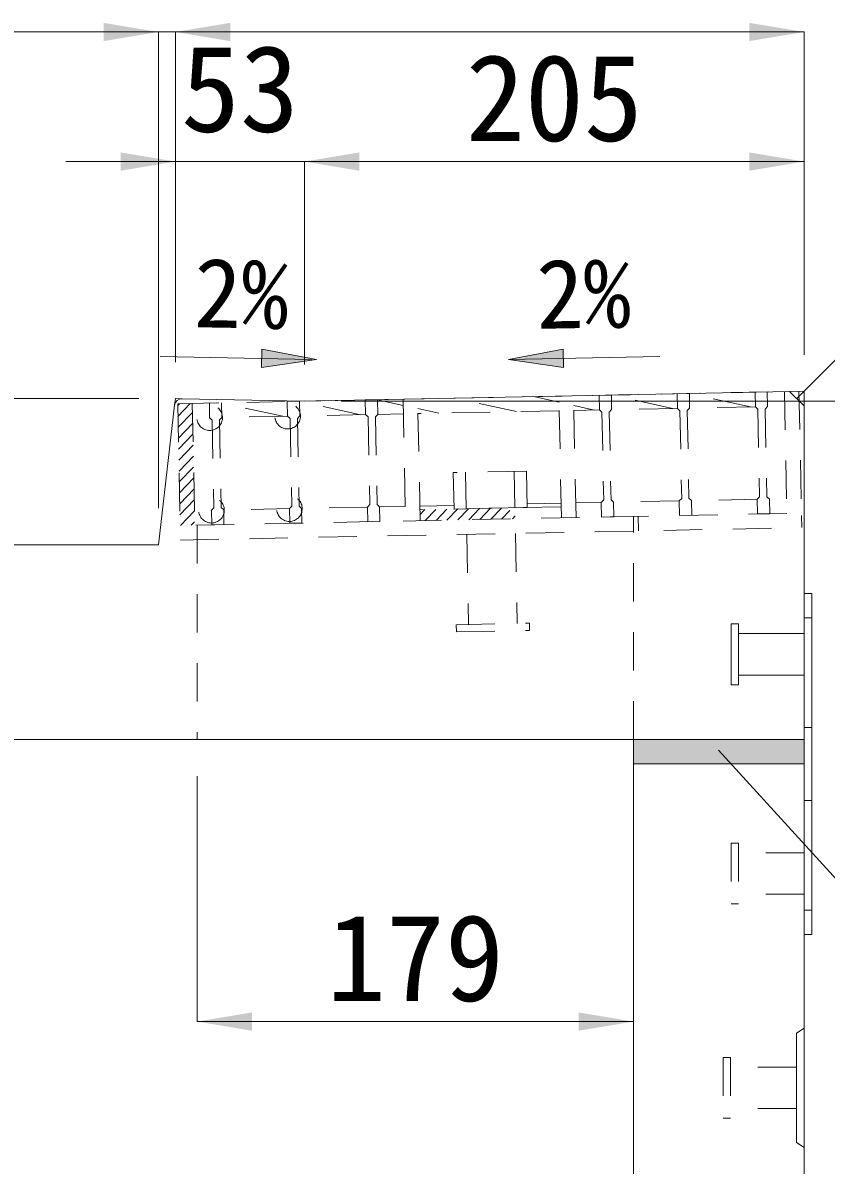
# Model space of a CAD drawing. Units: millimetres at full size; some dimension numbers follow another scale. Extents: x -3301 to 90699, y 107523 to 139162.
# Drawn here: x 1523.9 to 1853.5, y 114670.3 to 115139.4 of the extents above; entities that cross this region are included whole.
import ezdxf
from ezdxf.enums import TextEntityAlignment as Align

# ---------------------------------------------------------------- set-up
doc = ezdxf.new("R2010")
doc.units = ezdxf.units.MM
doc.header["$LTSCALE"] = 21
doc.header["$PDMODE"] = 32
doc.header["$PDSIZE"] = 10.5
doc.linetypes.add('DASHED_SPACED', pattern=[12, 6, -6])
doc.linetypes.add('USER1', pattern=[1.35, 0.75, -0.6])
for name, color, linetype, lineweight in [('0_2', 7, 'USER1', 9), ('寸法線', 7, 'Continuous', 9), ('引出線', 4, 'Continuous', 9), ('本体', 2, 'Continuous', 9), ('補助線', 8, 'Continuous', 13), ('ｲﾝｻｰﾄ', 3, 'USER1', 5), ('ｸﾞﾚｰﾁﾝｸﾞ', 7, 'USER1', 9)]:
    doc.layers.add(name, color=color, linetype=linetype, lineweight=lineweight)
doc.layers.add('ﾊｯﾁﾝｸﾞ', color=8, linetype='Continuous')
doc.styles.add('ＭＳ ゴシック', font='')
doc.styles.get('ＭＳ ゴシック').set_extended_font_data('MS Gothic')

# ---------------------------------------------------------------- blocks, each defined once
blk = doc.blocks.new('filled_arrow')
at = {"color": 0, "linetype": 'Continuous', "lineweight": -2}
blk.add_solid([(7.5, 1.25), (0, 0), (7.5, -1.25)], dxfattribs=at)

msp = doc.modelspace()

# ---------------------------------------------------------------- hatches: boundary and pattern name
at = {"layer": '引出線'}
for points in [[(1621.98, 115005.4), (1621.83, 114997.9), (1644.4, 115001.2)], [(1745.65, 115005.4), (1745.8, 114997.9), (1723.22, 115001.2)]]:
    msp.add_hatch(color=7, dxfattribs=at).paths.add_polyline_path(points)
at = {"layer": 'ｸﾞﾚｰﾁﾝｸﾞ'}
h = msp.add_hatch(dxfattribs=at)
h.set_pattern_fill('USER', color=256, style=0, pattern_type=2)
h.set_pattern_definition([(46.14576, (1107.36, 114606.34), (-2.28951, 2.19972), [75, -60])])
h.paths.add_polyline_path([(1587.44, 114983), (1593.44, 114983.12), (1594.44, 114933.13), (1588.44, 114933.01)])
h = msp.add_hatch(dxfattribs=at)
h.set_pattern_fill('USER', color=256, style=0, pattern_type=2)
h.set_pattern_definition([(46.14576, (1180.85, 114607.81), (-2.28951, 2.19972), [75, -60])])
h.paths.add_polyline_path([(1686.92, 114934.98), (1686.83, 114939.48), (1725.32, 114940.25), (1740.32, 114940.55), (1744.82, 114940.64), (1744.91, 114936.14), (1725.41, 114935.75)])
at = {"layer": 'ﾊｯﾁﾝｸﾞ'}
msp.add_hatch(color=256, dxfattribs=at).paths.add_polyline_path([(1774.51, 114845.1), (1774.51, 114835.1), (1844.51, 114835.1), (1844.51, 114845.1)])

# ---------------------------------------------------------------- linework, layer by layer
at = {"layer": '0_2'}
for p, q in [((1847.71, 114895.1), (1844.51, 114895.1)), ((1847.71, 114850.1), (1844.51, 114850.1)), ((1847.71, 114820.1), (1844.51, 114820.1)), ((1847.71, 114775.1), (1844.51, 114775.1))]:
    msp.add_line(p, q, dxfattribs=at)
at = {"layer": '0_2', "linetype": 'DASHED_SPACED'}
for p, q in [((1817.51, 114892.6), (1814.51, 114892.6)), ((1814.51, 114892.6), (1814.51, 114867.6)), ((1817.51, 114892.6), (1817.51, 114867.6)), ((1844.51, 114888.6), (1817.51, 114888.6)), ((1844.51, 114888.6), (1844.51, 114871.6)), ((1844.51, 114871.6), (1817.51, 114871.6)), ((1817.51, 114867.6), (1814.51, 114867.6))]:
    msp.add_line(p, q, dxfattribs=at)
at = {"layer": '0_2', "linetype": 'Continuous', "lineweight": 13}
for p, q in [((1774.51, 114835.1), (1774.51, 114845.1)), ((1844.51, 114835.1), (1844.51, 114845.1))]:
    msp.add_line(p, q, dxfattribs=at)
at = {"layer": '0_2', "linetype": 'Continuous'}
msp.add_lwpolyline([(1844.51, 114765.1), (1844.51, 114905.1), (1847.71, 114905.1), (1847.71, 114765.1)], close=True, dxfattribs=at)
at = {"layer": '寸法線'}
for p, q in [((1579.51, 115135.65), (1304.51, 115135.65)), ((1631.51, 115135.65), (1534.51, 115135.65)), ((1579.51, 114940.1), (1579.51, 115135.65)), ((1579.51, 114940.1), (1579.51, 115135.65)), ((1586.51, 115135.65), (1844.51, 115135.65)), ((1586.51, 115000.1), (1586.51, 115135.65)), ((1586.51, 115000.1), (1586.51, 115135.65)), ((1844.51, 115003.1), (1844.51, 115135.65)), ((1541.51, 115082.43), (1684.51, 115082.43)), ((1586.51, 115000.1), (1586.51, 115082.43)), ((1639.51, 114999.04), (1639.51, 115082.43)), ((1639.51, 115082.43), (1844.51, 115082.43)), ((1639.51, 114999.04), (1639.51, 115082.43)), ((1844.51, 115003.1), (1844.51, 115082.43)), ((1571.51, 114985.1), (1090.28, 114985.1)), ((1654.51, 114984.04), (1940.07, 114984.04)), ((1571.51, 114925.1), (1090.28, 114925.1)), ((1595.44, 114830.1), (1595.44, 114729.29)), ((1774.51, 114820.1), (1774.51, 114729.29)), ((1595.44, 114729.29), (1774.51, 114729.29))]:
    msp.add_line(p, q, dxfattribs=at)
at = {"layer": '引出線', "color": 7}
for p, q in [((1580.29, 115002.45), (1642.39, 115001.2)), ((1785.33, 115002.45), (1723.22, 115001.2))]:
    msp.add_line(p, q, dxfattribs=at)
at = {"layer": '引出線'}
for points in [[(1841.51, 114985.08), (1927.76, 115071.33), (1986.92, 115071.33)], [(1809.43, 114840.78), (1899.4, 114742.1), (2102.66, 114742.1)]]:
    msp.add_lwpolyline(points, dxfattribs=at)
at = {"layer": '引出線', "color": 7, "lineweight": 13}
for points in [[(1621.98, 115005.4), (1621.83, 114997.9), (1644.4, 115001.2)], [(1745.65, 115005.4), (1745.8, 114997.9), (1723.22, 115001.2)]]:
    msp.add_lwpolyline(points, close=True, dxfattribs=at)
at = {"layer": '本体', "lineweight": 20}
for p, q in [((1639.51, 114984.04), (1838.51, 114987.98)), ((1586.2, 114982.44), (1579.51, 114925.1)), ((1589.16, 114985.05), (1639.51, 114984.04)), ((1310.51, 114925.1), (1579.51, 114925.1)), ((1844.51, 114845.1), (1304.51, 114845.1)), ((1844.51, 114835.1), (1774.51, 114835.1)), ((1774.51, 114529.13), (1774.51, 114835.1)), ((1844.51, 114835.1), (1844.51, 114085.1))]:
    msp.add_line(p, q, dxfattribs=at)
at = {"layer": '本体', "lineweight": 13}
for p in [(1838.51, 114987.98), (1844.51, 114845.1)]:
    msp.add_line(p, (1844.51, 114982.1), dxfattribs=at)
at = {"layer": '本体', "linetype": 'USER1'}
for p, q in [((1774.51, 114845.1), (1774.51, 114936.73)), ((1595.44, 114933.15), (1595.44, 114845.1))]:
    msp.add_line(p, q, dxfattribs=at)
at = {"layer": '本体'}
for p, q in [((1844.51, 114726.59), (1841.31, 114724.6)), ((1841.31, 114724.6), (1841.31, 114679.59)), ((1844.51, 114677.59), (1841.31, 114679.59))]:
    msp.add_line(p, q, dxfattribs=at)
at = {"layer": '本体', "lineweight": 20}
msp.add_arc((1589.17, 114982.05), 3, 88.8542, 173.3456, dxfattribs=at)
at = {"layer": '補助線'}
for p, q in [((1838.51, 114987.98), (1844.51, 114988.1)), ((1844.51, 114982.1), (1844.51, 114988.1)), ((1586.19, 114982.39), (1586.51, 114985.1)), ((1586.51, 114985.1), (1589.23, 114985.04))]:
    msp.add_line(p, q, dxfattribs=at)
at = {"layer": 'ｲﾝｻｰﾄ'}
for p, q in [((1817.51, 114892.6), (1814.51, 114892.6)), ((1814.51, 114892.6), (1814.51, 114867.6)), ((1817.51, 114892.6), (1817.51, 114867.6)), ((1844.51, 114888.6), (1817.51, 114888.6)), ((1844.51, 114888.6), (1844.51, 114871.6)), ((1844.51, 114871.6), (1817.51, 114871.6)), ((1817.51, 114867.6), (1814.51, 114867.6)), ((1814.51, 114802.6), (1814.51, 114777.6)), ((1817.51, 114802.6), (1814.51, 114802.6)), ((1817.51, 114802.6), (1817.51, 114777.6)), ((1844.51, 114798.6), (1817.51, 114798.6)), ((1844.51, 114798.6), (1844.51, 114781.6)), ((1844.51, 114781.6), (1817.51, 114781.6)), ((1817.51, 114777.6), (1814.51, 114777.6)), ((1811.31, 114714.59), (1811.31, 114689.6)), ((1814.31, 114714.59), (1811.31, 114714.59)), ((1814.31, 114714.59), (1814.31, 114689.6)), ((1841.31, 114710.6), (1814.31, 114710.6)), ((1841.31, 114710.6), (1841.31, 114693.59)), ((1841.31, 114693.59), (1814.31, 114693.59)), ((1814.31, 114689.6), (1811.31, 114689.6))]:
    msp.add_line(p, q, dxfattribs=at)
at = {"layer": 'ｸﾞﾚｰﾁﾝｸﾞ'}
for p, q in [((1587.44, 114983), (1842.39, 114988.1)), ((1644.43, 114984.14), (1829.39, 114987.84)), ((1792.4, 114987.1), (1792.52, 114981.1)), ((1792.4, 114987.1), (1792.52, 114981.1)), ((1792.4, 114987.1), (1792.52, 114981.1)), ((1797.4, 114987.2), (1797.52, 114981.2)), ((1797.4, 114987.2), (1797.52, 114981.2)), ((1797.4, 114987.2), (1797.52, 114981.2)), ((1822.51, 114981.7), (1797.4, 114987.2)), ((1829.39, 114987.84), (1824.39, 114987.74)), ((1829.39, 114987.84), (1824.39, 114987.74)), ((1829.39, 114987.84), (1824.39, 114987.74)), ((1824.39, 114987.74), (1824.51, 114981.74)), ((1824.39, 114987.74), (1824.51, 114981.74)), ((1824.39, 114987.74), (1824.51, 114981.74)), ((1829.39, 114987.84), (1829.51, 114981.84)), ((1829.39, 114987.84), (1829.51, 114981.84)), ((1829.39, 114987.84), (1829.51, 114981.84)), ((1836.39, 114987.98), (1837.39, 114937.99)), ((1842.39, 114988.1), (1843.51, 114932.11)), ((1587.44, 114983), (1588.56, 114927.01)), ((1593.44, 114983.12), (1594.56, 114927.13)), ((1604.32, 114983.34), (1599.32, 114983.24)), ((1604.32, 114983.34), (1599.32, 114983.24)), ((1604.32, 114983.34), (1599.32, 114983.24)), ((1600.44, 114983.26), (1600.56, 114977.26)), ((1605.44, 114983.36), (1605.56, 114977.36)), ((1605.44, 114983.36), (1605.56, 114977.36)), ((1605.44, 114983.36), (1605.56, 114977.36)), ((1630.55, 114977.86), (1605.44, 114983.36)), ((1637.43, 114984), (1632.43, 114983.9)), ((1637.43, 114984), (1632.43, 114983.9)), ((1637.43, 114984), (1632.43, 114983.9)), ((1632.55, 114977.9), (1632.43, 114983.9)), ((1632.43, 114983.9), (1632.55, 114977.9)), ((1632.43, 114983.9), (1632.55, 114977.9)), ((1632.43, 114983.9), (1632.55, 114977.9)), ((1632.43, 114983.9), (1632.55, 114977.9)), ((1632.43, 114983.9), (1632.55, 114977.9)), ((1632.43, 114983.9), (1632.55, 114977.9)), ((1662.54, 114978.5), (1637.43, 114984)), ((1637.43, 114984), (1637.55, 114978)), ((1637.43, 114984), (1637.55, 114978)), ((1637.43, 114984), (1637.55, 114978)), ((1669.42, 114984.64), (1664.42, 114984.54)), ((1669.42, 114984.64), (1664.42, 114984.54)), ((1669.42, 114984.64), (1664.42, 114984.54)), ((1664.42, 114984.54), (1664.54, 114978.54)), ((1664.42, 114984.54), (1664.54, 114978.54)), ((1664.42, 114984.54), (1664.54, 114978.54)), ((1679.97, 114982.33), (1669.42, 114984.64)), ((1669.42, 114984.64), (1669.54, 114978.64)), ((1669.42, 114984.64), (1669.54, 114978.64)), ((1669.42, 114984.64), (1669.54, 114978.64)), ((1679.92, 114984.85), (1680.92, 114934.86)), ((1686.92, 114934.98), (1685.92, 114984.97)), ((1726.53, 114979.78), (1701.42, 114985.28)), ((1743.96, 114983.61), (1733.41, 114985.92)), ((1744.91, 114936.14), (1743.91, 114986.13)), ((1750.91, 114936.26), (1749.91, 114986.25)), ((1758.53, 114980.42), (1749.99, 114982.29)), ((1760.4, 114986.46), (1760.52, 114980.46)), ((1760.4, 114986.46), (1760.52, 114980.46)), ((1760.4, 114986.46), (1760.52, 114980.46)), ((1765.4, 114986.56), (1765.52, 114980.56)), ((1765.4, 114986.56), (1765.52, 114980.56)), ((1765.4, 114986.56), (1765.52, 114980.56)), ((1790.52, 114981.06), (1765.4, 114986.56)), ((1632.55, 114977.9), (1605.56, 114977.36)), ((1632.55, 114977.9), (1633.57, 114976.92)), ((1632.55, 114977.9), (1633.57, 114976.92)), ((1632.55, 114977.9), (1633.57, 114976.92)), ((1637.55, 114978), (1636.57, 114976.98)), ((1637.55, 114978), (1636.57, 114976.98)), ((1637.55, 114978), (1636.57, 114976.98)), ((1664.54, 114978.54), (1637.55, 114978)), ((1664.54, 114978.54), (1665.56, 114977.56)), ((1664.54, 114978.54), (1665.56, 114977.56)), ((1664.54, 114978.54), (1665.56, 114977.56)), ((1665.56, 114977.56), (1666.28, 114941.57)), ((1665.56, 114977.56), (1666.28, 114941.57)), ((1665.56, 114977.56), (1666.28, 114941.57)), ((1669.54, 114978.64), (1668.56, 114977.62)), ((1669.54, 114978.64), (1668.56, 114977.62)), ((1669.54, 114978.64), (1668.56, 114977.62)), ((1668.56, 114977.62), (1669.28, 114941.63)), ((1668.56, 114977.62), (1669.28, 114941.63)), ((1668.56, 114977.62), (1669.28, 114941.63)), ((1680.04, 114978.85), (1669.54, 114978.64)), ((1694.54, 114979.14), (1686, 114981.01)), ((1744.03, 114980.13), (1686.04, 114978.97)), ((1760.52, 114980.46), (1750.03, 114980.25)), ((1760.52, 114980.46), (1761.54, 114979.48)), ((1760.52, 114980.46), (1761.54, 114979.48)), ((1760.52, 114980.46), (1761.54, 114979.48)), ((1761.54, 114979.48), (1762.26, 114943.49)), ((1761.54, 114979.48), (1762.26, 114943.49)), ((1761.54, 114979.48), (1762.26, 114943.49)), ((1765.52, 114980.56), (1764.54, 114979.54)), ((1765.52, 114980.56), (1764.54, 114979.54)), ((1765.52, 114980.56), (1764.54, 114979.54)), ((1764.54, 114979.54), (1765.26, 114943.55)), ((1764.54, 114979.54), (1765.26, 114943.55)), ((1764.54, 114979.54), (1765.26, 114943.55)), ((1792.52, 114981.1), (1765.52, 114980.56)), ((1792.52, 114981.1), (1793.54, 114980.12)), ((1792.52, 114981.1), (1793.54, 114980.12)), ((1792.52, 114981.1), (1793.54, 114980.12)), ((1793.54, 114980.12), (1794.26, 114944.13)), ((1793.54, 114980.12), (1794.26, 114944.13)), ((1793.54, 114980.12), (1794.26, 114944.13)), ((1797.52, 114981.2), (1796.54, 114980.18)), ((1797.52, 114981.2), (1796.54, 114980.18)), ((1797.52, 114981.2), (1796.54, 114980.18)), ((1796.54, 114980.18), (1797.26, 114944.19)), ((1796.54, 114980.18), (1797.26, 114944.19)), ((1796.54, 114980.18), (1797.26, 114944.19)), ((1824.51, 114981.74), (1797.52, 114981.2)), ((1824.51, 114981.74), (1825.53, 114980.76)), ((1824.51, 114981.74), (1825.53, 114980.76)), ((1824.51, 114981.74), (1825.53, 114980.76)), ((1825.53, 114980.76), (1826.25, 114944.77)), ((1825.53, 114980.76), (1826.25, 114944.77)), ((1825.53, 114980.76), (1826.25, 114944.77)), ((1829.51, 114981.84), (1828.53, 114980.82)), ((1829.51, 114981.84), (1828.53, 114980.82)), ((1829.51, 114981.84), (1828.53, 114980.82)), ((1828.53, 114980.82), (1829.25, 114944.83)), ((1828.53, 114980.82), (1829.25, 114944.83)), ((1828.53, 114980.82), (1829.25, 114944.83)), ((1600.56, 114977.26), (1601.58, 114976.28)), ((1600.56, 114977.26), (1601.58, 114976.28)), ((1600.56, 114977.26), (1601.58, 114976.28)), ((1601.58, 114976.28), (1602.3, 114940.29)), ((1601.58, 114976.28), (1602.3, 114940.29)), ((1601.58, 114976.28), (1602.3, 114940.29)), ((1605.56, 114977.36), (1604.58, 114976.34)), ((1605.56, 114977.36), (1604.58, 114976.34)), ((1605.56, 114977.36), (1604.58, 114976.34)), ((1604.58, 114976.34), (1605.3, 114940.35)), ((1604.58, 114976.34), (1605.3, 114940.35)), ((1604.58, 114976.34), (1605.3, 114940.35)), ((1633.57, 114976.92), (1634.29, 114940.93)), ((1633.57, 114976.92), (1634.29, 114940.93)), ((1633.57, 114976.92), (1634.29, 114940.93)), ((1636.57, 114976.98), (1637.29, 114940.99)), ((1636.57, 114976.98), (1637.29, 114940.99)), ((1636.57, 114976.98), (1637.29, 114940.99)), ((1730.52, 114955.35), (1700.53, 114954.75)), ((1700.53, 114954.75), (1700.83, 114939.76)), ((1705.53, 114954.85), (1705.83, 114939.86)), ((1725.52, 114955.25), (1725.82, 114940.26)), ((1730.52, 114955.35), (1730.82, 114940.36)), ((1825.27, 114943.75), (1826.25, 114944.77)), ((1825.27, 114943.75), (1826.25, 114944.77)), ((1825.27, 114943.75), (1826.25, 114944.77)), ((1830.27, 114943.85), (1829.25, 114944.83)), ((1830.27, 114943.85), (1829.25, 114944.83)), ((1830.27, 114943.85), (1829.25, 114944.83)), ((1601.32, 114939.27), (1602.3, 114940.29)), ((1601.32, 114939.27), (1602.3, 114940.29)), ((1601.32, 114939.27), (1602.3, 114940.29)), ((1606.32, 114939.37), (1605.3, 114940.35)), ((1606.32, 114939.37), (1605.3, 114940.35)), ((1606.32, 114939.37), (1605.3, 114940.35)), ((1633.31, 114939.91), (1634.29, 114940.93)), ((1633.31, 114939.91), (1634.29, 114940.93)), ((1633.31, 114939.91), (1634.29, 114940.93)), ((1638.31, 114940.01), (1637.29, 114940.99)), ((1638.31, 114940.01), (1637.29, 114940.99)), ((1638.31, 114940.01), (1637.29, 114940.99)), ((1665.3, 114940.55), (1638.31, 114940.01)), ((1665.3, 114940.55), (1666.28, 114941.57)), ((1665.3, 114940.55), (1666.28, 114941.57)), ((1665.3, 114940.55), (1666.28, 114941.57)), ((1665.42, 114934.55), (1665.3, 114940.55)), ((1665.42, 114934.55), (1665.3, 114940.55)), ((1665.42, 114934.55), (1665.3, 114940.55)), ((1670.3, 114940.65), (1669.28, 114941.63)), ((1670.3, 114940.65), (1669.28, 114941.63)), ((1670.3, 114940.65), (1669.28, 114941.63)), ((1680.8, 114940.86), (1670.3, 114940.65)), ((1670.42, 114934.65), (1670.3, 114940.65)), ((1670.42, 114934.65), (1670.3, 114940.65)), ((1670.42, 114934.65), (1670.3, 114940.65)), ((1700.8, 114941.26), (1686.8, 114940.98)), ((1744.82, 114940.64), (1686.83, 114939.48)), ((1730.82, 114940.36), (1700.83, 114939.76)), ((1744.79, 114942.14), (1730.79, 114941.86)), ((1761.28, 114942.47), (1750.79, 114942.26)), ((1761.28, 114942.47), (1762.26, 114943.49)), ((1761.28, 114942.47), (1762.26, 114943.49)), ((1761.28, 114942.47), (1762.26, 114943.49)), ((1761.4, 114936.47), (1761.28, 114942.47)), ((1761.4, 114936.47), (1761.28, 114942.47)), ((1761.4, 114936.47), (1761.28, 114942.47)), ((1766.28, 114942.57), (1765.26, 114943.55)), ((1766.28, 114942.57), (1765.26, 114943.55)), ((1766.28, 114942.57), (1765.26, 114943.55)), ((1793.28, 114943.11), (1766.28, 114942.57)), ((1766.4, 114936.57), (1766.28, 114942.57)), ((1766.4, 114936.57), (1766.28, 114942.57)), ((1766.4, 114936.57), (1766.28, 114942.57)), ((1793.28, 114943.11), (1794.26, 114944.13)), ((1793.28, 114943.11), (1794.26, 114944.13)), ((1793.28, 114943.11), (1794.26, 114944.13)), ((1793.4, 114937.11), (1793.28, 114943.11)), ((1793.4, 114937.11), (1793.28, 114943.11)), ((1793.4, 114937.11), (1793.28, 114943.11)), ((1798.28, 114943.21), (1797.26, 114944.19)), ((1798.28, 114943.21), (1797.26, 114944.19)), ((1798.28, 114943.21), (1797.26, 114944.19)), ((1825.27, 114943.75), (1798.28, 114943.21)), ((1798.4, 114937.21), (1798.28, 114943.21)), ((1798.4, 114937.21), (1798.28, 114943.21)), ((1798.4, 114937.21), (1798.28, 114943.21)), ((1825.39, 114937.75), (1825.27, 114943.75)), ((1825.39, 114937.75), (1825.27, 114943.75)), ((1825.39, 114937.75), (1825.27, 114943.75)), ((1830.39, 114937.85), (1830.27, 114943.85)), ((1830.39, 114937.85), (1830.27, 114943.85)), ((1830.39, 114937.85), (1830.27, 114943.85)), ((1837.39, 114937.99), (1588.44, 114933.01)), ((1601.44, 114933.27), (1601.32, 114939.27)), ((1601.44, 114933.27), (1601.32, 114939.27)), ((1601.44, 114933.27), (1601.32, 114939.27)), ((1601.44, 114933.27), (1601.32, 114939.27)), ((1601.44, 114933.27), (1601.32, 114939.27)), ((1601.44, 114933.27), (1601.32, 114939.27)), ((1633.31, 114939.91), (1606.32, 114939.37)), ((1606.44, 114933.37), (1606.32, 114939.37)), ((1606.44, 114933.37), (1606.32, 114939.37)), ((1606.44, 114933.37), (1606.32, 114939.37)), ((1633.43, 114933.91), (1633.31, 114939.91)), ((1633.43, 114933.91), (1633.31, 114939.91)), ((1633.43, 114933.91), (1633.31, 114939.91)), ((1633.43, 114933.91), (1633.31, 114939.91)), ((1633.43, 114933.91), (1633.31, 114939.91)), ((1633.43, 114933.91), (1633.31, 114939.91)), ((1638.43, 114934.01), (1638.31, 114940.01)), ((1638.43, 114934.01), (1638.31, 114940.01)), ((1638.43, 114934.01), (1638.31, 114940.01)), ((1766.4, 114936.57), (1761.4, 114936.47)), ((1766.4, 114936.57), (1761.4, 114936.47)), ((1766.4, 114936.57), (1761.4, 114936.47)), ((1776.4, 114936.77), (1776.52, 114930.77)), ((1798.4, 114937.21), (1793.4, 114937.11)), ((1798.4, 114937.21), (1793.4, 114937.11)), ((1798.4, 114937.21), (1793.4, 114937.11)), ((1830.39, 114937.85), (1825.39, 114937.75)), ((1830.39, 114937.85), (1825.39, 114937.75)), ((1830.39, 114937.85), (1825.39, 114937.75)), ((1843.51, 114932.11), (1843.41, 114937.11)), ((1588.56, 114927.01), (1843.51, 114932.11)), ((1606.44, 114933.37), (1601.44, 114933.27)), ((1606.44, 114933.37), (1601.44, 114933.27)), ((1606.44, 114933.37), (1601.44, 114933.27)), ((1638.43, 114934.01), (1633.43, 114933.91)), ((1638.43, 114934.01), (1633.43, 114933.91)), ((1638.43, 114934.01), (1633.43, 114933.91)), ((1670.42, 114934.65), (1665.42, 114934.55)), ((1670.42, 114934.65), (1665.42, 114934.55)), ((1670.42, 114934.65), (1665.42, 114934.55)), ((1706.04, 114929.36), (1706.78, 114892.37)), ((1726.03, 114929.76), (1726.77, 114892.77)), ((1701.78, 114892.27), (1731.77, 114892.87)), ((1701.84, 114889.27), (1701.78, 114892.27)), ((1701.84, 114889.27), (1731.83, 114889.87)), ((1731.83, 114889.87), (1731.77, 114892.87))]:
    msp.add_line(p, q, dxfattribs=at)
for p in [(1600.56, 114977.26), (1632.55, 114977.9), (1601.32, 114939.27), (1633.31, 114939.91)]:
    msp.add_point(p, dxfattribs=at)

# ---------------------------------------------------------------- block references
at = {"layer": '寸法線', "xscale": 3, "yscale": 3, "rotation": 180}
for p in [(1579.51, 115135.65), (1579.51, 115135.65), (1844.51, 115135.65), (1586.51, 115082.43), (1844.51, 115082.43), (1774.51, 114729.29)]:
    msp.add_blockref('filled_arrow', p, dxfattribs=at)
at = {"layer": '寸法線', "xscale": 3, "yscale": 3}
for p in [(1586.51, 115135.65), (1586.51, 115135.65), (1639.51, 115082.43), (1639.51, 115082.43), (1595.44, 114729.29)]:
    msp.add_blockref('filled_arrow', p, dxfattribs=at)
at = {"layer": '引出線', "xscale": 0.12, "yscale": 0.12}
for p, rotation in [((1841.51, 114985.08), 45), ((1809.43, 114840.78), 312.4)]:
    msp.add_blockref('filled_arrow', p, dxfattribs=dict(at, rotation=rotation))

# ---------------------------------------------------------------- texts
at = {"layer": '寸法線', "style": 'ＭＳ ゴシック'}
for s, p in [('53', (1613.01, 115112.43)), ('205', (1742.01, 115108.68)), ('179', (1684.97, 114755.54))]:
    msp.add_text(s, height=35.6, dxfattribs=at).set_placement(p, align=Align.MIDDLE_CENTER)
for rotation, p in [(359, (1613.62, 115028.33)), (1, (1754, 115028.33))]:
    msp.add_text('2%', height=28.48, rotation=rotation, dxfattribs=at).set_placement(p, align=Align.MIDDLE_CENTER)

doc.saveas('drawing.dxf')
